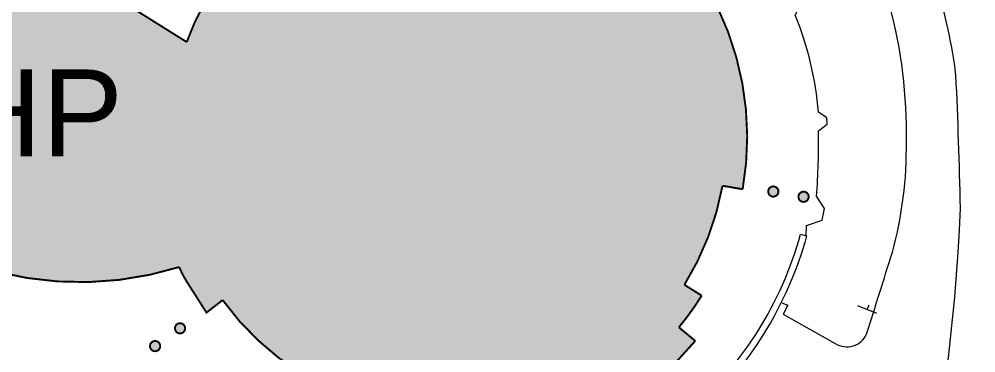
# Model space of a CAD drawing. Header units: feet. Extents: x 6763715 to 6770513, y 1886699 to 1891873.
# Drawn here: x 6767284.5 to 6767659.1, y 1889505 to 1889635.7 of the extents above; entities that cross this region are included whole.
import ezdxf

# ---------------------------------------------------------------- set-up
doc = ezdxf.new("R2010")
doc.units = ezdxf.units.FT
doc.header["$LTSCALE"] = 48
doc.header["$MEASUREMENT"] = 0
doc.linetypes.add('PHANTOM2', pattern=[1.25, 0.625, -0.125, 0.125, -0.125, 0.125, -0.125])
doc.layers.get('0').update_dxf_attribs({"lineweight": 0})
doc.layers.add('C-BLDG', color=7, linetype='Continuous')
for name, color, linetype, lineweight in [('C-BLDG-HTCH', 253, 'Continuous', 0), ('C-BLDG-IDEN', 7, 'Continuous', 50), ('C-PKNG-STRP', 3, 'Continuous', 0), ('C-PROP', 7, 'PHANTOM2', 0), ('C-ROAD', 5, 'Continuous', 0), ('L-SITE-WALK', 6, 'Continuous', 0), ('L-SITE-WALL', 32, 'Continuous', 0)]:
    doc.layers.add(name, color=color, linetype=linetype, lineweight=lineweight)
doc.styles.add('Campus_Base_Map_NEW$0$STANDARD', font='arial.ttf', dxfattribs={"height": 3.8})

# ---------------------------------------------------------------- blocks, each defined once
blk = doc.blocks.new('Campus_Base_Map_NEW$0$S1')
for points in [[(-0.08333333333333337, 0), (0.08333333333333333, 0)], [(0, 0), (0, -0.04166666666666666)]]:
    blk.add_lwpolyline(points)

msp = doc.modelspace()

# ---------------------------------------------------------------- hatches: boundary and pattern name
at = {"layer": 'C-BLDG-HTCH'}
h = msp.add_hatch(color=256, dxfattribs=at)
edge = h.paths.add_edge_path()
edge.add_line((6767163.934596054, 1889599.530266339), (6767083.672811078, 1889649.741567158))
edge.add_line((6767083.672811078, 1889649.741567158), (6767087.992066571, 1889656.645812815))
edge.add_line((6767087.992066571, 1889656.645812815), (6766975.078918928, 1889727.283614158))
edge.add_line((6766975.078918928, 1889727.283614158), (6767024.750357077, 1889806.682439183))
edge.add_line((6767024.750357077, 1889806.682439183), (6767121.138003672, 1889746.382894174))
edge.add_line((6767121.138003672, 1889746.382894174), (6767131.85135431, 1889763.50795964))
edge.add_line((6767131.85135431, 1889763.50795964), (6767254.919646496, 1889686.51715957))
edge.add_line((6767254.919646496, 1889686.51715957), (6767253.593798095, 1889684.397816765))
edge.add_line((6767253.593798095, 1889684.397816765), (6767250.626559127, 1889686.254104021))
edge.add_line((6767250.626559127, 1889686.254104021), (6767251.366800476, 1889687.437365378))
edge.add_line((6767251.366800476, 1889687.437365378), (6767245.856333354, 1889690.884681215))
edge.add_line((6767245.856333354, 1889690.884681215), (6767241.845475091, 1889684.473402517))
edge.add_line((6767241.845475091, 1889684.473402517), (6767271.499069219, 1889665.922288364))
edge.add_line((6767271.499069219, 1889665.922288364), (6767276.113974043, 1889673.258112861))
edge.add_line((6767276.113974043, 1889673.258112861), (6767339.352259293, 1889633.475445255))
edge.add_line((6767339.352259293, 1889633.475445255), (6767350.134889498, 1889626.739489312))
edge.add_arc((6767452.571886986, 1889589.486986473), 109.0004010183502, 147.9701700503356, 160.0155668062234, ccw=False)
edge.add_line((6767360.164389322, 1889647.296516807), (6767353.38396235, 1889651.53840589))
edge.add_arc((6767452.570863673, 1889589.487637671), 116.9971761655687, 140.4701312753548, 147.9701339349257, ccw=False)
edge.add_line((6767362.331773997, 1889663.954045702), (6767356.159882315, 1889669.047177569))
edge.add_arc((6767452.571568993, 1889589.487096165), 125.000079524265, 65.47014758497471, 140.4701417695929, ccw=False)
edge.add_line((6767504.467514139, 1889703.205303848), (6767501.145345196, 1889695.925497557))
edge.add_arc((6767452.573061925, 1889589.489763703), 116.9950090522717, 57.97012152058022, 65.47026515495759, ccw=False)
edge.add_line((6767514.622702282, 1889688.674814364), (6767510.38102004, 1889681.894252097))
edge.add_arc((6767453.032323276, 1889589.980941698), 108.3371111349287, 35.93260101083308, 58.03817390362559, ccw=False)
edge.add_line((6767540.753734386, 1889653.556752207), (6767547.266756527, 1889658.201711986))
edge.add_arc((6767452.578935347, 1889589.488793345), 116.9925154360766, -10.027296817334786, 35.96758616841049, ccw=False)
edge.add_line((6767567.784379803, 1889569.118367827), (6767559.895676205, 1889570.446321198))
edge.add_arc((6767450.355726566, 1889590.339682375), 111.3316953332927, 328.20300480144687, 349.70679594014024, ccw=False)
edge.add_line((6767544.978797505, 1889531.677762598), (6767551.75921111, 1889527.435848379))
edge.add_arc((6767452.57353475, 1889589.485658795), 116.9956296944642, 320.4700778912299, 327.970213429485, ccw=False)
edge.add_line((6767542.811362263, 1889515.020150985), (6767549.240360872, 1889509.714867065))
edge.add_arc((6767452.571568622, 1889589.487094235), 125.3334098419865, 245.4701473136131, 320.4701491175645, ccw=False)
edge.add_line((6767400.53723509, 1889475.465641181), (6767403.997804834, 1889483.048683436))
edge.add_arc((6767452.570808442, 1889589.485675551), 116.9964528094187, 237.97014467508342, 245.4702000521738, ccw=False)
edge.add_line((6767390.520442456, 1889490.299375837), (6767394.762191576, 1889497.079895085))
edge.add_arc((6767452.551931167, 1889589.461526915), 108.9679764957527, 215.8153322415099, 237.9717789138977, ccw=False)
edge.add_line((6767364.189008312, 1889525.696224703), (6767357.870002048, 1889520.783679315))
edge.add_line((6767357.870002048, 1889520.783679315), (6767350.191261442, 1889532.858305816))
edge.add_arc((6767381.005479294, 1889552.454306235), 36.51738290487028, 202.2658142087388, 212.453921508055, ccw=False)
edge.add_arc((6767308.316124397, 1889663.474757403), 130.7749563232944, 213.2526506986512, 287.30260166308955, ccw=False)
edge.add_line((6767198.954156237, 1889591.766674725), (6767170.294292466, 1889609.696117008))
edge.add_line((6767170.294292466, 1889609.696117008), (6767163.934596054, 1889599.530266339))
edge = h.paths.add_edge_path()
edge.add_arc((6767429.256601089, 1889450.460074311), 2.000001264487465, 327.9701446837837, 507.9701446894383)
edge.add_arc((6767429.256601089, 1889450.460074311), 2.000001264363981, 147.9701446894384, 327.9701446837837)
edge = h.paths.add_edge_path()
edge.add_arc((6767431.239415305, 1889462.295129861), 2.000001264487465, 327.9701446837837, 507.9701446894383)
edge.add_arc((6767431.239415305, 1889462.295129861), 2.000001264363981, 147.9701446894384, 327.9701446837837)
edge = h.paths.add_edge_path(flags=17)
edge.add_arc((6767347.519530586, 1889514.63120939), 2.000001264363981, 327.9701446894384, 507.9701446837838)
edge.add_arc((6767347.519530586, 1889514.63120939), 2.000001264487465, 147.9701446837837, 327.9701446894384)
edge = h.paths.add_edge_path(flags=17)
edge.add_arc((6767337.748820577, 1889507.664617044), 2.000001264487465, 327.9701446837837, 507.9701446894383)
edge.add_arc((6767337.748820577, 1889507.664617044), 2.000001264363981, 147.9701446894384, 327.9701446837837)
edge = h.paths.add_edge_path(flags=17)
edge.add_arc((6767534.390912344, 1889474.654091056), 2.000001264487465, 327.9701446837837, 507.9701446894383)
edge.add_arc((6767534.390912344, 1889474.654091056), 2.000001264363981, 147.9701446894384, 327.9701446837837)
edge = h.paths.add_edge_path(flags=17)
edge.add_arc((6767527.445506564, 1889484.486837664), 2.000001264363981, 327.9701446894384, 507.9701446837838)
edge.add_arc((6767527.445506564, 1889484.486837664), 2.000001264487465, 147.9701446837837, 327.9701446894384)
edge = h.paths.add_edge_path()
edge.add_arc((6767579.781587472, 1889568.206722701), 2.000001264363981, 327.9701446894384, 507.9701446837838)
edge.add_arc((6767579.781587472, 1889568.206722701), 2.000001264487465, 147.9701446837837, 327.9701446894384)
edge = h.paths.add_edge_path()
edge.add_arc((6767591.625778048, 1889566.142907507), 2.000001264240497, 147.9701446950931, 327.9701446950932)
edge.add_arc((6767591.625778048, 1889566.142907507), 2.000001264240497, 327.9701446950932, 507.9701446950932)
edge = h.paths.add_edge_path(flags=17)
edge.add_arc((6767557.589879668, 1889664.412813961), 2.000001264487465, 327.9701446837837, 507.9701446894383)
edge.add_arc((6767557.589879668, 1889664.412813961), 2.000001264363981, 147.9701446894384, 327.9701446837837)
edge = h.paths.add_edge_path(flags=17)
edge.add_arc((6767567.360588829, 1889671.379406836), 2.000001264363981, 327.9701446894384, 507.9701446837838)
edge.add_arc((6767567.360588829, 1889671.379406836), 2.000001264487465, 147.9701446837837, 327.9701446894384)
edge = h.paths.add_edge_path(flags=17)
edge.add_arc((6767473.869994101, 1889716.74889402), 2.000001264363981, 327.9701446894384, 507.9701446837838)
edge.add_arc((6767473.869994101, 1889716.74889402), 2.000001264487465, 147.9701446837837, 327.9701446894384)
edge = h.paths.add_edge_path(flags=17)
edge.add_arc((6767475.852808317, 1889728.58394957), 2.000001264363981, 327.9701446894384, 507.9701446837838)
edge.add_arc((6767475.852808317, 1889728.58394957), 2.000001264487465, 147.9701446837837, 327.9701446894384)
edge = h.paths.add_edge_path(flags=17)
edge.add_arc((6767377.663902842, 1889694.557186217), 2.000001264487465, 327.9701446837837, 507.9701446894383)
edge.add_arc((6767377.663902842, 1889694.557186217), 2.000001264363981, 147.9701446894384, 327.9701446837837)
edge = h.paths.add_edge_path(flags=17)
edge.add_arc((6767370.901071137, 1889704.457755012), 2.000001264326737, 57.92220900887702, 237.92220900887702, ccw=False)
edge.add_arc((6767370.901071137, 1889704.457755012), 2.000001264326737, -122.07779099112292, 57.92220900887702, ccw=False)
edge = h.paths.add_edge_path(flags=17)
edge.add_line((6767131.909998203, 1889570.023004611), (6767023.536428003, 1889637.820872997))
edge.add_line((6767023.536428003, 1889637.820872997), (6766998.432654165, 1889597.692980166))
edge.add_line((6766998.432654165, 1889597.692980166), (6767008.888513351, 1889591.151856127))
edge.add_line((6767008.888513351, 1889591.151856127), (6766996.071445458, 1889570.664023093))
edge.add_line((6766996.071445458, 1889570.664023093), (6767013.450779446, 1889559.791613924))
edge.add_line((6767013.450779446, 1889559.791613924), (6767014.246321581, 1889561.063272508))
edge.add_line((6767014.246321581, 1889561.063272508), (6767026.115135035, 1889553.638212588))
edge.add_line((6767026.115135035, 1889553.638212588), (6767025.319592901, 1889552.366554004))
edge.add_line((6767025.319592901, 1889552.366554004), (6767034.645089189, 1889546.532578351))
edge.add_arc((6767071.770391461, 1889605.876631404), 70.0000335823662, 237.9701366492459, 321.4319197411555)
edge.add_line((6767126.50117193, 1889562.235522677), (6767125.601863245, 1889562.798122545))
edge.add_line((6767125.601863245, 1889562.798122545), (6767129.033821935, 1889568.284041572))
edge.add_line((6767129.033821935, 1889568.284041572), (6767130.305477131, 1889567.488501557))
edge.add_line((6767130.305477131, 1889567.488501557), (6767131.909998203, 1889570.023004611))

# ---------------------------------------------------------------- linework, layer by layer
at = {"layer": 'C-BLDG', "const_width": 0.75}
for points in [[(6767276.113974043, 1889673.258112861), (6767339.352259293, 1889633.475445255), (6767350.134889498, 1889626.739489312, -0.05260640610613152), (6767360.164389322, 1889647.296516807)], [(6767547.266756527, 1889658.201711986, -0.2034290481571045), (6767567.784379803, 1889569.118367827), (6767559.895676205, 1889570.446321198, -0.09410430656986905), (6767544.978797505, 1889531.677762598), (6767551.75921111, 1889527.435848379, -0.03273720244403301), (6767542.811362263, 1889515.020150985), (6767549.240360872, 1889509.714867065, -0.3394542676411293), (6767400.53723509, 1889475.465641181), (6767403.997804834, 1889483.048683436, -0.03273685230010167), (6767390.520442456, 1889490.299375837), (6767394.762191576, 1889497.079895085, -0.09697805001164181), (6767364.189008312, 1889525.696224703), (6767357.870002048, 1889520.783679315), (6767350.191261442, 1889532.858305816, -0.04448331011459276), (6767347.210980063, 1889538.617721541, -0.3348376900063425), (6767198.954156237, 1889591.766674725)]]:
    msp.add_lwpolyline(points, format="xyb", dxfattribs=at)
for points in [[(6767581.477132252, 1889567.145999855, 1), (6767578.086042692, 1889569.267445547, 0.9999999999999999)], [(6767589.930233268, 1889567.203630353, 0.9999999999999999), (6767593.321322829, 1889565.082184662, 0.9999999999999999)], [(6767349.215075366, 1889513.570486544, 1), (6767345.823985806, 1889515.691932236, 0.9999999999999999)], [(6767339.444365357, 1889506.603894198, 1), (6767336.053275797, 1889508.72533989, 0.9999999999999999)]]:
    msp.add_lwpolyline(points, format="xyb", close=True, dxfattribs=at)
at = {"layer": 'C-PROP', "ltscale": 0.02, "const_width": 6, "elevation": -178.8009999999999}
msp.add_lwpolyline([(6769012.672318948, 1888295.374669329, 0.1361048893769301), (6767938.827147607, 1887977.763884334, -0.2823868537519414), (6765535.011960359, 1887963.210487848), (6765125.199023341, 1887960.525005917), (6765008.259637998, 1888061.176182), (6763829.051106414, 1890965.3305025), (6763828.781101809, 1890985.958502438), (6763983.434002401, 1891051.428890646), (6764153.834987686, 1890819.547933312), (6764199.850891613, 1890841.999908577), (6764151.795092961, 1891122.836158444, -0.01647219109543954), (6764351.863703489, 1891197.559898398, -0.0003431867193823084), (6765614.041232214, 1891619.044375816, -0.1515732919274202), (6766084.71670162, 1891639.018791427, -4.006424607498245e-05), (6767109.798489642, 1891365.369470985), (6767424.223199004, 1891242.168853522)], format="xyb", dxfattribs=at)
at = {"layer": 'C-ROAD'}
for points in [[(6767616.322418001, 1889512.349415998, -0.000261), (6767626.408456998, 1889544.453264997, 0.070541), (6767631.867667997, 1889587.657165997, 0.07077), (6767625.331245998, 1889641.025885996, 0.0759), (6767602.323656001, 1889689.394008995, 0.072732), (6767565.654253, 1889730.701268996, 0.154952)], [(6767627.480725166, 1889685.983799172, -0.002404306145988591), (6767628.462610462, 1889684.213709513, -0.09478232376684871), (6767651.15267238, 1889613.765525891, -0.006405168756928223), (6767652.901588807, 1889561.84461809, -0.03593598728539295)], [(6767652.901588807, 1889561.84461809, -0.09491612139495287), (6767589.658265157, 1889290.636479811, -14.26305083638417)]]:
    msp.add_lwpolyline(points, format="xyb", dxfattribs=at)
at = {"layer": 'L-SITE-WALK', "lineweight": 0}
for points in [[(6767592.623840513, 1889550.879391395), (6767592.784857001, 1889554.950462997), (6767598.961251, 1889557.037859997), (6767599.871969, 1889561.509276998), (6767596.677315, 1889566.353505997, 0.025957), (6767597.436994998, 1889591.938747997), (6767600.850118997, 1889594.590069996), (6767600.774844, 1889597.034099997), (6767597.462097997, 1889599.228640995, 0.076117), (6767588.351655, 1889637.290810995), (6767590.574566999, 1889641.303387996), (6767590.446341999, 1889643.845637996), (6767586.429973, 1889644.570669996, 0.083672), (6767570.184892998, 1889674.375095995), (6767571.677249999, 1889679.413606996), (6767571.028016999, 1889681.041151995), (6767566.010294, 1889680.237577996), (6767561.476611, 1889684.790937995)], [(6767583.098867, 1889524.604444996), (6767585.521848999, 1889523.730621997), (6767583.586192999, 1889520.126821997), (6767604.055820996, 1889508.677041997, 0.453338), (6767616.322418001, 1889512.349415998, 0.23385)]]:
    msp.add_lwpolyline(points, format="xyb", dxfattribs=at)
at = {"layer": 'L-SITE-WALL', "lineweight": 0}
msp.add_lwpolyline([(6767592.83961791, 1889550.819912095, -0.1459890000000283), (6767548.725473386, 1889480.286807464), (6767547.073344115, 1889482.163101108, 0.1459886741035453), (6767590.429510763, 1889551.484294374), (6767592.83955351, 1889550.819926569)], format="xyb", dxfattribs=at)

# ---------------------------------------------------------------- block references
at = {"layer": 'C-PKNG-STRP', "xscale": 48.00000000000004, "yscale": 48.00000000000004, "zscale": 48.00000000000004, "rotation": 157.976738}
msp.add_blockref('Campus_Base_Map_NEW$0$S1', (6767616.566245999, 1889521.983217999), dxfattribs=at)

# ---------------------------------------------------------------- texts
at = {"layer": 'C-BLDG-IDEN', "insert": (6767259.183503747, 1889616.003596901), "char_height": 34, "width": 2422.980191629224, "attachment_point": 1, "rotation": 359.9999999988104, "style": 'Campus_Base_Map_NEW$0$STANDARD'}
msp.add_mtext('HP', dxfattribs=at)

doc.saveas('drawing.dxf')
